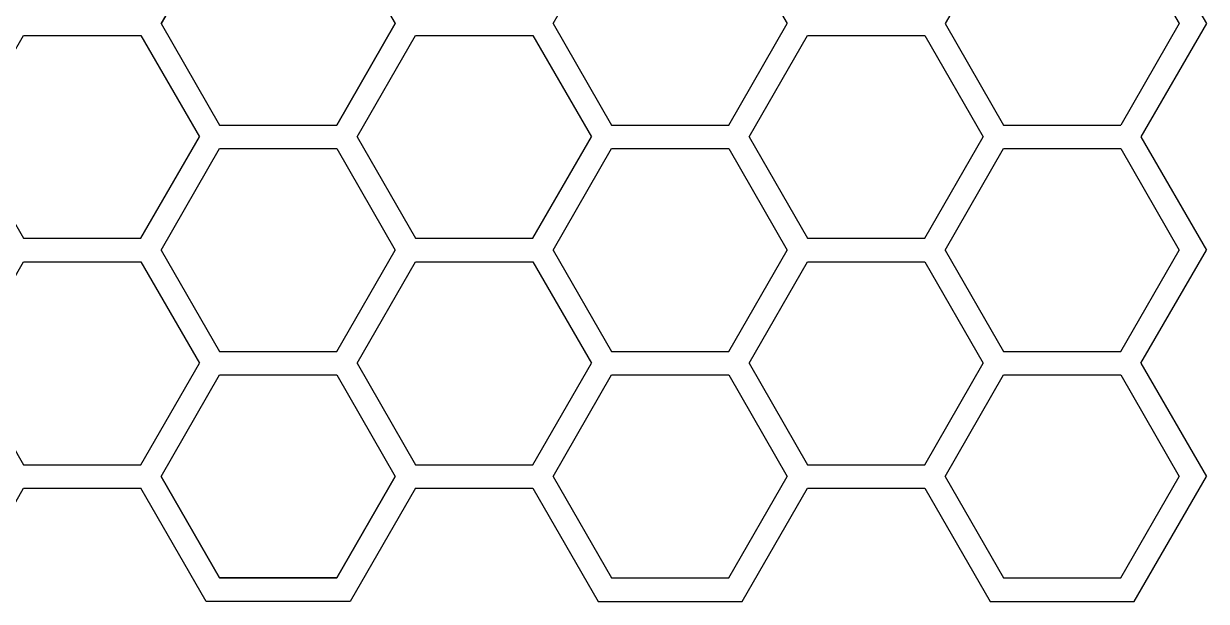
# Model space of a CAD drawing. Header units: millimetres. Extents: x 606 to 1123, y -612 to 146.
# Drawn here: x 921.5 to 1123.4, y -612.4 to -513.8 of the extents above; entities that cross this region are included whole.
import ezdxf

# ---------------------------------------------------------------- set-up
doc = ezdxf.new("R2010")
doc.units = ezdxf.units.MM
doc.layers.get('0').update_dxf_attribs({"linetype": 'CONTINUOUS', "lineweight": 25})

msp = doc.modelspace()

# ---------------------------------------------------------------- linework, layer by layer
for p, q in [((1112.25, -494.51), (1123.41, -513.83)), ((954.93, -496.51), (944.93, -513.83)), ((944.93, -513.83), (954.93, -496.51)), ((944.93, -513.83), (954.93, -496.51)), ((954.93, -496.51), (944.93, -513.83)), ((944.93, -513.83), (954.93, -496.51)), ((944.93, -513.83), (954.93, -496.51)), ((954.93, -496.51), (944.93, -513.83)), ((944.93, -513.83), (954.93, -496.51)), ((944.93, -513.83), (954.93, -496.51)), ((974.93, -496.51), (984.93, -513.83)), ((974.93, -496.51), (984.93, -513.83)), ((974.93, -496.51), (984.93, -513.83)), ((974.93, -496.51), (984.93, -513.83)), ((974.93, -496.51), (984.93, -513.83)), ((974.93, -496.51), (984.93, -513.83)), ((974.93, -496.51), (984.93, -513.83)), ((974.93, -496.51), (984.93, -513.83)), ((974.93, -496.51), (984.93, -513.83)), ((1011.86, -513.83), (1021.86, -496.51)), ((1011.86, -513.83), (1021.86, -496.51)), ((1011.86, -513.83), (1021.86, -496.51)), ((1011.86, -513.83), (1021.86, -496.51)), ((1011.86, -513.83), (1021.86, -496.51)), ((1011.86, -513.83), (1021.86, -496.51)), ((1041.86, -496.51), (1051.86, -513.83)), ((1041.86, -496.51), (1051.86, -513.83)), ((1041.86, -496.51), (1051.86, -513.83)), ((1041.86, -496.51), (1051.86, -513.83)), ((1041.86, -496.51), (1051.86, -513.83)), ((1041.86, -496.51), (1051.86, -513.83)), ((1088.79, -496.51), (1078.79, -513.83)), ((1088.79, -496.51), (1078.79, -513.83)), ((1088.79, -496.51), (1078.79, -513.83)), ((1108.79, -496.51), (1118.79, -513.83)), ((1108.79, -496.51), (1118.79, -513.83)), ((1108.79, -496.51), (1118.79, -513.83)), ((944.93, -513.83), (954.93, -531.15)), ((944.93, -513.83), (954.93, -531.15)), ((944.93, -513.83), (954.93, -531.15)), ((944.93, -513.83), (954.93, -531.15)), ((944.93, -513.83), (954.93, -531.15)), ((944.93, -513.83), (954.93, -531.15)), ((944.93, -513.83), (954.93, -531.15)), ((944.93, -513.83), (954.93, -531.15)), ((944.93, -513.83), (954.93, -531.15)), ((944.93, -513.83), (954.93, -531.15)), ((944.93, -513.83), (954.93, -531.15)), ((944.93, -513.83), (954.93, -531.15)), ((984.93, -513.83), (974.93, -531.15)), ((974.93, -531.15), (984.93, -513.83)), ((974.93, -531.15), (984.93, -513.83)), ((974.93, -531.15), (984.93, -513.83)), ((984.93, -513.83), (974.93, -531.15)), ((974.93, -531.15), (984.93, -513.83)), ((974.93, -531.15), (984.93, -513.83)), ((974.93, -531.15), (984.93, -513.83)), ((984.93, -513.83), (974.93, -531.15)), ((974.93, -531.15), (984.93, -513.83)), ((974.93, -531.15), (984.93, -513.83)), ((974.93, -531.15), (984.93, -513.83)), ((1011.86, -513.83), (1021.86, -531.15)), ((1011.86, -513.83), (1021.86, -531.15)), ((1011.86, -513.83), (1021.86, -531.15)), ((1011.86, -513.83), (1021.86, -531.15)), ((1011.86, -513.83), (1021.86, -531.15)), ((1011.86, -513.83), (1021.86, -531.15)), ((1041.86, -531.15), (1051.86, -513.83)), ((1041.86, -531.15), (1051.86, -513.83)), ((1041.86, -531.15), (1051.86, -513.83)), ((1041.86, -531.15), (1051.86, -513.83)), ((1041.86, -531.15), (1051.86, -513.83)), ((1041.86, -531.15), (1051.86, -513.83)), ((1078.79, -513.83), (1088.79, -531.15)), ((1078.79, -513.83), (1088.79, -531.15)), ((1078.79, -513.83), (1088.79, -531.15)), ((1118.79, -513.83), (1108.79, -531.15)), ((1118.79, -513.83), (1108.79, -531.15)), ((1118.79, -513.83), (1108.79, -531.15)), ((1123.41, -513.83), (1112.25, -533.15)), ((911.47, -533.15), (921.47, -515.83)), ((911.47, -533.15), (921.47, -515.83)), ((911.47, -533.15), (921.47, -515.83)), ((911.47, -533.15), (921.47, -515.83)), ((911.47, -533.15), (921.47, -515.83)), ((911.47, -533.15), (921.47, -515.83)), ((911.47, -533.15), (921.47, -515.83)), ((911.47, -533.15), (921.47, -515.83)), ((911.47, -533.15), (921.47, -515.83)), ((921.47, -515.83), (941.47, -515.83)), ((921.47, -515.83), (941.47, -515.83)), ((921.47, -515.83), (941.47, -515.83)), ((921.47, -515.83), (941.47, -515.83)), ((921.47, -515.83), (941.47, -515.83)), ((921.47, -515.83), (941.47, -515.83)), ((921.47, -515.83), (941.47, -515.83)), ((921.47, -515.83), (941.47, -515.83)), ((921.47, -515.83), (941.47, -515.83)), ((941.47, -515.83), (951.47, -533.15)), ((941.47, -515.83), (951.47, -533.15)), ((941.47, -515.83), (951.47, -533.15)), ((941.47, -515.83), (951.47, -533.15)), ((941.47, -515.83), (951.47, -533.15)), ((941.47, -515.83), (951.47, -533.15)), ((941.47, -515.83), (951.47, -533.15)), ((941.47, -515.83), (951.47, -533.15)), ((941.47, -515.83), (951.47, -533.15)), ((978.4, -533.15), (988.4, -515.83)), ((978.4, -533.15), (988.4, -515.83)), ((978.4, -533.15), (988.4, -515.83)), ((978.4, -533.15), (988.4, -515.83)), ((978.4, -533.15), (988.4, -515.83)), ((978.4, -533.15), (988.4, -515.83)), ((988.4, -515.83), (1008.4, -515.83)), ((988.4, -515.83), (1008.4, -515.83)), ((988.4, -515.83), (1008.4, -515.83)), ((988.4, -515.83), (1008.4, -515.83)), ((988.4, -515.83), (1008.4, -515.83)), ((988.4, -515.83), (1008.4, -515.83)), ((1008.4, -515.83), (1018.4, -533.15)), ((1008.4, -515.83), (1018.4, -533.15)), ((1008.4, -515.83), (1018.4, -533.15)), ((1008.4, -515.83), (1018.4, -533.15)), ((1008.4, -515.83), (1018.4, -533.15)), ((1008.4, -515.83), (1018.4, -533.15)), ((1045.33, -533.15), (1055.33, -515.83)), ((1045.33, -533.15), (1055.33, -515.83)), ((1045.33, -533.15), (1055.33, -515.83)), ((1055.33, -515.83), (1075.33, -515.83)), ((1055.33, -515.83), (1075.33, -515.83)), ((1055.33, -515.83), (1075.33, -515.83)), ((1075.33, -515.83), (1085.33, -533.15)), ((1075.33, -515.83), (1085.33, -533.15)), ((1075.33, -515.83), (1085.33, -533.15)), ((954.93, -531.15), (974.93, -531.15)), ((954.93, -531.15), (974.93, -531.15)), ((954.93, -531.15), (974.93, -531.15)), ((954.93, -531.15), (974.93, -531.15)), ((954.93, -531.15), (974.93, -531.15)), ((954.93, -531.15), (974.93, -531.15)), ((954.93, -531.15), (974.93, -531.15)), ((954.93, -531.15), (974.93, -531.15)), ((954.93, -531.15), (974.93, -531.15)), ((954.93, -531.15), (974.93, -531.15)), ((954.93, -531.15), (974.93, -531.15)), ((954.93, -531.15), (974.93, -531.15)), ((1021.86, -531.15), (1041.86, -531.15)), ((1021.86, -531.15), (1041.86, -531.15)), ((1021.86, -531.15), (1041.86, -531.15)), ((1021.86, -531.15), (1041.86, -531.15)), ((1021.86, -531.15), (1041.86, -531.15)), ((1021.86, -531.15), (1041.86, -531.15)), ((1088.79, -531.15), (1108.79, -531.15)), ((1088.79, -531.15), (1108.79, -531.15)), ((1088.79, -531.15), (1108.79, -531.15)), ((911.47, -533.15), (921.47, -550.47)), ((911.47, -533.15), (921.47, -550.47)), ((911.47, -533.15), (921.47, -550.47)), ((911.47, -533.15), (921.47, -550.47)), ((911.47, -533.15), (921.47, -550.47)), ((911.47, -533.15), (921.47, -550.47)), ((911.47, -533.15), (921.47, -550.47)), ((911.47, -533.15), (921.47, -550.47)), ((911.47, -533.15), (921.47, -550.47)), ((941.47, -550.47), (951.47, -533.15)), ((941.47, -550.47), (951.47, -533.15)), ((941.47, -550.47), (951.47, -533.15)), ((941.47, -550.47), (951.47, -533.15)), ((941.47, -550.47), (951.47, -533.15)), ((941.47, -550.47), (951.47, -533.15)), ((941.47, -550.47), (951.47, -533.15)), ((941.47, -550.47), (951.47, -533.15)), ((941.47, -550.47), (951.47, -533.15)), ((978.4, -533.15), (988.4, -550.47)), ((978.4, -533.15), (988.4, -550.47)), ((978.4, -533.15), (988.4, -550.47)), ((978.4, -533.15), (988.4, -550.47)), ((978.4, -533.15), (988.4, -550.47)), ((978.4, -533.15), (988.4, -550.47)), ((1008.4, -550.47), (1018.4, -533.15)), ((1008.4, -550.47), (1018.4, -533.15)), ((1008.4, -550.47), (1018.4, -533.15)), ((1008.4, -550.47), (1018.4, -533.15)), ((1008.4, -550.47), (1018.4, -533.15)), ((1008.4, -550.47), (1018.4, -533.15)), ((1045.33, -533.15), (1055.33, -550.47)), ((1045.33, -533.15), (1055.33, -550.47)), ((1045.33, -533.15), (1055.33, -550.47)), ((1075.33, -550.47), (1085.33, -533.15)), ((1075.33, -550.47), (1085.33, -533.15)), ((1075.33, -550.47), (1085.33, -533.15)), ((1112.25, -533.15), (1123.41, -552.47)), ((944.93, -552.47), (954.93, -535.15)), ((944.93, -552.47), (954.93, -535.15)), ((944.93, -552.47), (954.93, -535.15)), ((954.93, -535.15), (974.93, -535.15)), ((954.93, -535.15), (974.93, -535.15)), ((954.93, -535.15), (974.93, -535.15)), ((974.93, -535.15), (984.93, -552.47)), ((974.93, -535.15), (984.93, -552.47)), ((974.93, -535.15), (984.93, -552.47)), ((1011.86, -552.47), (1021.86, -535.15)), ((1011.86, -552.47), (1021.86, -535.15)), ((1011.86, -552.47), (1021.86, -535.15)), ((1011.86, -552.47), (1021.86, -535.15)), ((1011.86, -552.47), (1021.86, -535.15)), ((1011.86, -552.47), (1021.86, -535.15)), ((1021.86, -535.15), (1041.86, -535.15)), ((1021.86, -535.15), (1041.86, -535.15)), ((1021.86, -535.15), (1041.86, -535.15)), ((1021.86, -535.15), (1041.86, -535.15)), ((1021.86, -535.15), (1041.86, -535.15)), ((1021.86, -535.15), (1041.86, -535.15)), ((1041.86, -535.15), (1051.86, -552.47)), ((1041.86, -535.15), (1051.86, -552.47)), ((1041.86, -535.15), (1051.86, -552.47)), ((1041.86, -535.15), (1051.86, -552.47)), ((1041.86, -535.15), (1051.86, -552.47)), ((1041.86, -535.15), (1051.86, -552.47)), ((1078.79, -552.47), (1088.79, -535.15)), ((1078.79, -552.47), (1088.79, -535.15)), ((1078.79, -552.47), (1088.79, -535.15)), ((1088.79, -535.15), (1108.79, -535.15)), ((1088.79, -535.15), (1108.79, -535.15)), ((1088.79, -535.15), (1108.79, -535.15)), ((1108.79, -535.15), (1118.79, -552.47)), ((1108.79, -535.15), (1118.79, -552.47)), ((1108.79, -535.15), (1118.79, -552.47)), ((921.47, -550.47), (941.47, -550.47)), ((921.47, -550.47), (941.47, -550.47)), ((921.47, -550.47), (941.47, -550.47)), ((921.47, -550.47), (941.47, -550.47)), ((921.47, -550.47), (941.47, -550.47)), ((921.47, -550.47), (941.47, -550.47)), ((921.47, -550.47), (941.47, -550.47)), ((921.47, -550.47), (941.47, -550.47)), ((921.47, -550.47), (941.47, -550.47)), ((988.4, -550.47), (1008.4, -550.47)), ((988.4, -550.47), (1008.4, -550.47)), ((988.4, -550.47), (1008.4, -550.47)), ((988.4, -550.47), (1008.4, -550.47)), ((988.4, -550.47), (1008.4, -550.47)), ((988.4, -550.47), (1008.4, -550.47)), ((1055.33, -550.47), (1075.33, -550.47)), ((1055.33, -550.47), (1075.33, -550.47)), ((1055.33, -550.47), (1075.33, -550.47)), ((944.93, -552.47), (954.93, -569.79)), ((944.93, -552.47), (954.93, -569.79)), ((944.93, -552.47), (954.93, -569.79)), ((974.93, -569.79), (984.93, -552.47)), ((974.93, -569.79), (984.93, -552.47)), ((974.93, -569.79), (984.93, -552.47)), ((1011.86, -552.47), (1021.86, -569.79)), ((1011.86, -552.47), (1021.86, -569.79)), ((1011.86, -552.47), (1021.86, -569.79)), ((1011.86, -552.47), (1021.86, -569.79)), ((1011.86, -552.47), (1021.86, -569.79)), ((1011.86, -552.47), (1021.86, -569.79)), ((1041.86, -569.79), (1051.86, -552.47)), ((1041.86, -569.79), (1051.86, -552.47)), ((1041.86, -569.79), (1051.86, -552.47)), ((1041.86, -569.79), (1051.86, -552.47)), ((1041.86, -569.79), (1051.86, -552.47)), ((1041.86, -569.79), (1051.86, -552.47)), ((1078.79, -552.47), (1088.79, -569.79)), ((1078.79, -552.47), (1088.79, -569.79)), ((1078.79, -552.47), (1088.79, -569.79)), ((1108.79, -569.79), (1118.79, -552.47)), ((1108.79, -569.79), (1118.79, -552.47)), ((1108.79, -569.79), (1118.79, -552.47)), ((1112.25, -571.79), (1123.41, -552.47)), ((911.47, -571.79), (921.47, -554.47)), ((911.47, -571.79), (921.47, -554.47)), ((911.47, -571.79), (921.47, -554.47)), ((911.47, -571.79), (921.47, -554.47)), ((911.47, -571.79), (921.47, -554.47)), ((911.47, -571.79), (921.47, -554.47)), ((921.47, -554.47), (941.47, -554.47)), ((921.47, -554.47), (941.47, -554.47)), ((921.47, -554.47), (941.47, -554.47)), ((921.47, -554.47), (941.47, -554.47)), ((921.47, -554.47), (941.47, -554.47)), ((921.47, -554.47), (941.47, -554.47)), ((941.47, -554.47), (951.47, -571.79)), ((941.47, -554.47), (951.47, -571.79)), ((941.47, -554.47), (951.47, -571.79)), ((941.47, -554.47), (951.47, -571.79)), ((941.47, -554.47), (951.47, -571.79)), ((941.47, -554.47), (951.47, -571.79)), ((978.4, -571.79), (988.4, -554.47)), ((978.4, -571.79), (988.4, -554.47)), ((978.4, -571.79), (988.4, -554.47)), ((988.4, -554.47), (1008.4, -554.47)), ((988.4, -554.47), (1008.4, -554.47)), ((988.4, -554.47), (1008.4, -554.47)), ((1008.4, -554.47), (1018.4, -571.79)), ((1008.4, -554.47), (1018.4, -571.79)), ((1008.4, -554.47), (1018.4, -571.79)), ((1045.33, -571.79), (1055.33, -554.47)), ((1045.33, -571.79), (1055.33, -554.47)), ((1045.33, -571.79), (1055.33, -554.47)), ((1055.33, -554.47), (1075.33, -554.47)), ((1055.33, -554.47), (1075.33, -554.47)), ((1055.33, -554.47), (1075.33, -554.47)), ((1075.33, -554.47), (1085.33, -571.79)), ((1075.33, -554.47), (1085.33, -571.79)), ((1075.33, -554.47), (1085.33, -571.79)), ((954.93, -569.79), (974.93, -569.79)), ((954.93, -569.79), (974.93, -569.79)), ((954.93, -569.79), (974.93, -569.79)), ((954.93, -569.79), (974.93, -569.79)), ((954.93, -569.79), (974.93, -569.79)), ((954.93, -569.79), (974.93, -569.79)), ((954.93, -569.79), (974.93, -569.79)), ((954.93, -569.79), (974.93, -569.79)), ((954.93, -569.79), (974.93, -569.79)), ((1021.86, -569.79), (1041.86, -569.79)), ((1021.86, -569.79), (1041.86, -569.79)), ((1021.86, -569.79), (1041.86, -569.79)), ((1021.86, -569.79), (1041.86, -569.79)), ((1021.86, -569.79), (1041.86, -569.79)), ((1021.86, -569.79), (1041.86, -569.79)), ((1088.79, -569.79), (1108.79, -569.79)), ((1088.79, -569.79), (1108.79, -569.79)), ((1088.79, -569.79), (1108.79, -569.79)), ((911.47, -571.79), (921.47, -589.11)), ((911.47, -571.79), (921.47, -589.11)), ((911.47, -571.79), (921.47, -589.11)), ((911.47, -571.79), (921.47, -589.11)), ((911.47, -571.79), (921.47, -589.11)), ((911.47, -571.79), (921.47, -589.11)), ((941.47, -589.11), (951.47, -571.79)), ((941.47, -589.11), (951.47, -571.79)), ((941.47, -589.11), (951.47, -571.79)), ((941.47, -589.11), (951.47, -571.79)), ((941.47, -589.11), (951.47, -571.79)), ((941.47, -589.11), (951.47, -571.79)), ((978.4, -571.79), (988.4, -589.11)), ((978.4, -571.79), (988.4, -589.11)), ((978.4, -571.79), (988.4, -589.11)), ((1008.4, -589.11), (1018.4, -571.79)), ((1008.4, -589.11), (1018.4, -571.79)), ((1008.4, -589.11), (1018.4, -571.79)), ((1045.33, -571.79), (1055.33, -589.11)), ((1045.33, -571.79), (1055.33, -589.11)), ((1045.33, -571.79), (1055.33, -589.11)), ((1075.33, -589.11), (1085.33, -571.79)), ((1075.33, -589.11), (1085.33, -571.79)), ((1075.33, -589.11), (1085.33, -571.79)), ((1112.25, -571.79), (1123.41, -591.11)), ((944.93, -591.11), (954.93, -573.79)), ((944.93, -591.11), (954.93, -573.79)), ((944.93, -591.11), (954.93, -573.79)), ((954.93, -573.79), (974.93, -573.79)), ((954.93, -573.79), (974.93, -573.79)), ((954.93, -573.79), (974.93, -573.79)), ((954.93, -573.79), (974.93, -573.79)), ((954.93, -573.79), (974.93, -573.79)), ((954.93, -573.79), (974.93, -573.79)), ((974.93, -573.79), (984.93, -591.11)), ((974.93, -573.79), (984.93, -591.11)), ((974.93, -573.79), (984.93, -591.11)), ((1011.86, -591.11), (1021.86, -573.79)), ((1011.86, -591.11), (1021.86, -573.79)), ((1011.86, -591.11), (1021.86, -573.79)), ((1021.86, -573.79), (1041.86, -573.79)), ((1021.86, -573.79), (1041.86, -573.79)), ((1021.86, -573.79), (1041.86, -573.79)), ((1041.86, -573.79), (1051.86, -591.11)), ((1041.86, -573.79), (1051.86, -591.11)), ((1041.86, -573.79), (1051.86, -591.11)), ((1078.79, -591.11), (1088.79, -573.79)), ((1078.79, -591.11), (1088.79, -573.79)), ((1078.79, -591.11), (1088.79, -573.79)), ((1088.79, -573.79), (1108.79, -573.79)), ((1088.79, -573.79), (1108.79, -573.79)), ((1088.79, -573.79), (1108.79, -573.79)), ((1108.79, -573.79), (1118.79, -591.11)), ((1108.79, -573.79), (1118.79, -591.11)), ((1108.79, -573.79), (1118.79, -591.11)), ((921.47, -589.11), (941.47, -589.11)), ((921.47, -589.11), (941.47, -589.11)), ((921.47, -589.11), (941.47, -589.11)), ((921.47, -589.11), (941.47, -589.11)), ((921.47, -589.11), (941.47, -589.11)), ((921.47, -589.11), (941.47, -589.11)), ((988.4, -589.11), (1008.4, -589.11)), ((988.4, -589.11), (1008.4, -589.11)), ((988.4, -589.11), (1008.4, -589.11)), ((1055.33, -589.11), (1075.33, -589.11)), ((1055.33, -589.11), (1075.33, -589.11)), ((1055.33, -589.11), (1075.33, -589.11)), ((944.93, -591.11), (954.93, -608.44)), ((954.93, -608.44), (944.93, -591.11)), ((944.93, -591.11), (954.93, -608.44)), ((954.93, -608.44), (944.93, -591.11)), ((944.93, -591.11), (954.93, -608.44)), ((954.93, -608.44), (944.93, -591.11)), ((984.93, -591.11), (974.93, -608.44)), ((974.93, -608.44), (984.93, -591.11)), ((984.93, -591.11), (974.93, -608.44)), ((974.93, -608.44), (984.93, -591.11)), ((984.93, -591.11), (974.93, -608.44)), ((974.93, -608.44), (984.93, -591.11)), ((1011.86, -591.11), (1021.86, -608.44)), ((1011.86, -591.11), (1021.86, -608.44)), ((1011.86, -591.11), (1021.86, -608.44)), ((1041.86, -608.44), (1051.86, -591.11)), ((1041.86, -608.44), (1051.86, -591.11)), ((1041.86, -608.44), (1051.86, -591.11)), ((1078.79, -591.11), (1088.79, -608.44)), ((1078.79, -591.11), (1088.79, -608.44)), ((1078.79, -591.11), (1088.79, -608.44)), ((1108.79, -608.44), (1118.79, -591.11)), ((1108.79, -608.44), (1118.79, -591.11)), ((1108.79, -608.44), (1118.79, -591.11)), ((1111.1, -612.44), (1123.41, -591.11)), ((910.31, -612.44), (921.47, -593.11)), ((910.31, -612.44), (921.47, -593.11)), ((910.31, -612.44), (921.47, -593.11)), ((921.47, -593.11), (941.47, -593.11)), ((921.47, -593.11), (941.47, -593.11)), ((921.47, -593.11), (941.47, -593.11)), ((952.62, -612.44), (941.47, -593.11)), ((952.62, -612.44), (941.47, -593.11)), ((952.62, -612.44), (941.47, -593.11)), ((988.4, -593.11), (977.24, -612.44)), ((988.4, -593.11), (977.24, -612.44)), ((988.4, -593.11), (977.24, -612.44)), ((988.4, -593.11), (1008.4, -593.11)), ((988.4, -593.11), (1008.4, -593.11)), ((988.4, -593.11), (1008.4, -593.11)), ((1008.4, -593.11), (1019.55, -612.44)), ((1008.4, -593.11), (1019.55, -612.44)), ((1008.4, -593.11), (1019.55, -612.44)), ((1044.17, -612.44), (1055.33, -593.11)), ((1044.17, -612.44), (1055.33, -593.11)), ((1044.17, -612.44), (1055.33, -593.11)), ((1055.33, -593.11), (1075.33, -593.11)), ((1055.33, -593.11), (1075.33, -593.11)), ((1055.33, -593.11), (1075.33, -593.11)), ((1075.33, -593.11), (1086.48, -612.44)), ((1075.33, -593.11), (1086.48, -612.44)), ((1075.33, -593.11), (1086.48, -612.44)), ((974.93, -608.44), (954.93, -608.44)), ((954.93, -608.44), (974.93, -608.44)), ((974.93, -608.44), (954.93, -608.44)), ((954.93, -608.44), (974.93, -608.44)), ((974.93, -608.44), (954.93, -608.44)), ((954.93, -608.44), (974.93, -608.44)), ((1021.86, -608.44), (1041.86, -608.44)), ((1021.86, -608.44), (1041.86, -608.44)), ((1021.86, -608.44), (1041.86, -608.44)), ((1088.79, -608.44), (1108.79, -608.44)), ((1088.79, -608.44), (1108.79, -608.44)), ((1088.79, -608.44), (1108.79, -608.44)), ((977.24, -612.44), (952.62, -612.44)), ((977.24, -612.44), (952.62, -612.44)), ((977.24, -612.44), (952.62, -612.44)), ((1019.55, -612.44), (1044.17, -612.44)), ((1019.55, -612.44), (1044.17, -612.44)), ((1019.55, -612.44), (1044.17, -612.44)), ((1086.48, -612.44), (1111.1, -612.44)), ((1086.48, -612.44), (1111.1, -612.44)), ((1086.48, -612.44), (1111.1, -612.44))]:
    msp.add_line(p, q)

doc.saveas('drawing.dxf')
